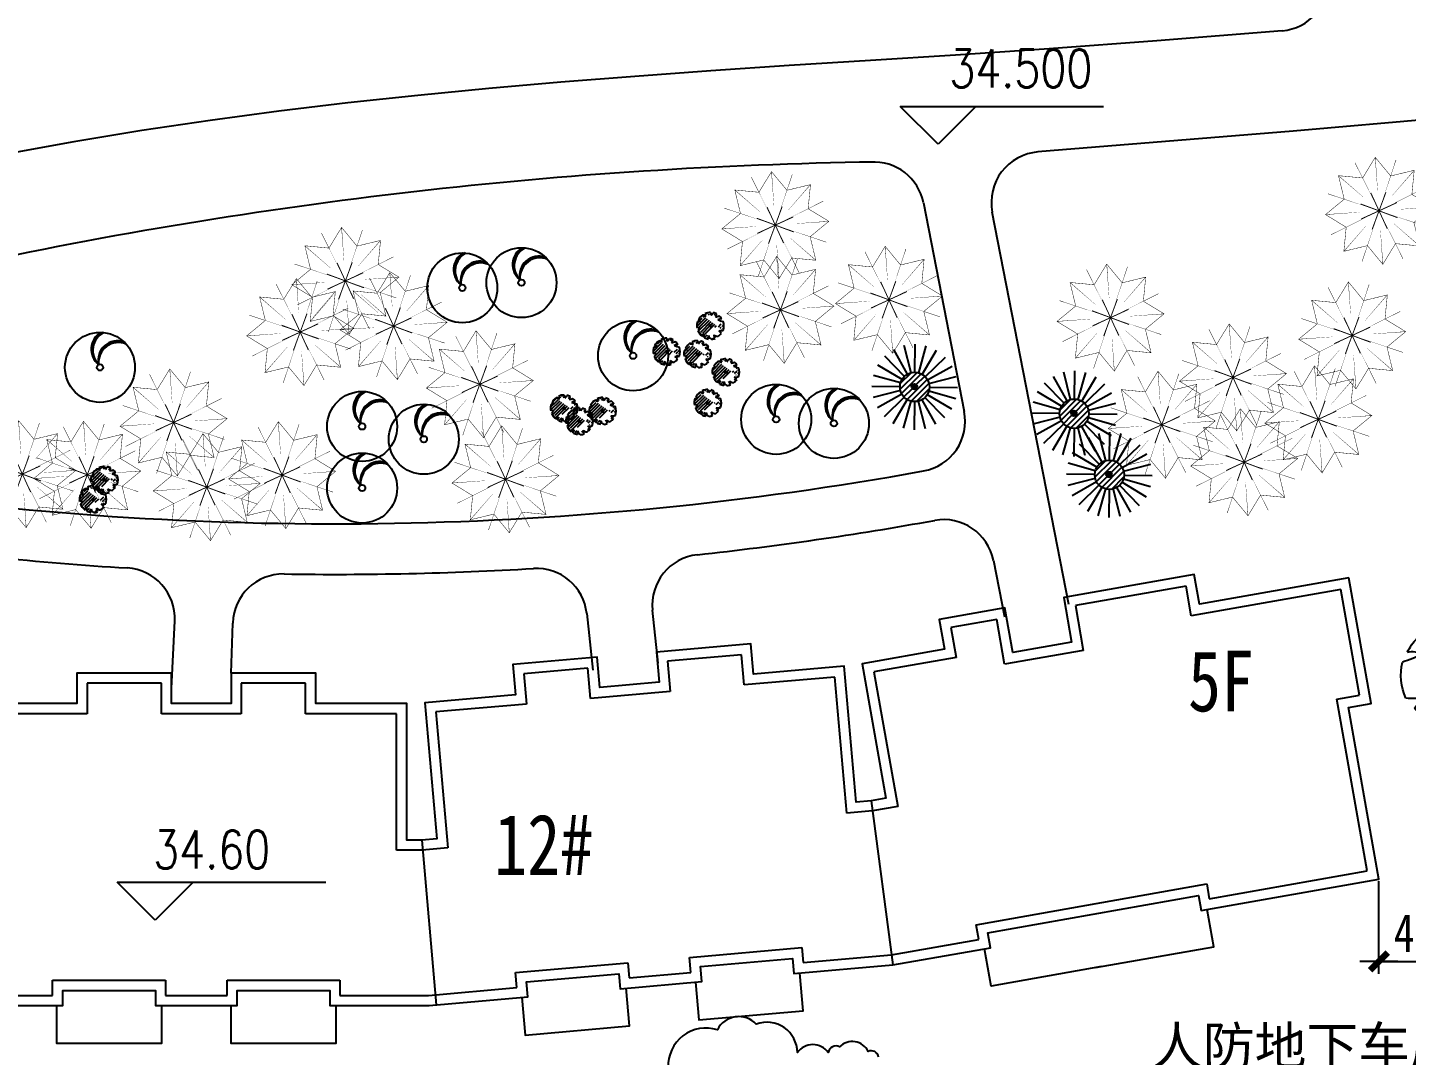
# Model space of a CAD drawing. Extents: x 116619 to 413619, y -387877 to -177877.
# Drawn here: x 178821 to 233339, y -301887 to -261234 of the extents above; entities that cross this region are included whole.
import ezdxf
from ezdxf.enums import TextEntityAlignment as Align

# ---------------------------------------------------------------- set-up
doc = ezdxf.new("R2010")
doc.units = 0
doc.header["$LTSCALE"] = 35
doc.header["$MEASUREMENT"] = 0
doc.layers.get('0').update_dxf_attribs({"linetype": 'CONTINUOUS'})
for name, color, linetype in [('BALCONY', 6, 'CONTINUOUS'), ('GUAN1', 22, 'CONTINUOUS'), ('LAYER1', 160, 'CONTINUOUS'), ('LAYER4', 41, 'CONTINUOUS'), ('LAYER5', 23, 'CONTINUOUS'), ('LH', 3, 'CONTINUOUS'), ('LVHUA', 94, 'CONTINUOUS'), ('PUB_DIM', 3, 'CONTINUOUS'), ('PUB_TEXT', 7, 'CONTINUOUS'), ('YJ1', 7, 'CONTINUOUS'), ('建筑标高', 2, 'CONTINUOUS'), ('新路', 21, 'CONTINUOUS'), ('树', 84, 'CONTINUOUS')]:
    doc.layers.add(name, color=color, linetype=linetype)
doc.styles.add('_ST64F', font='', dxfattribs={"width": 0.8})
doc.styles.add('DIM_FONT', font='SIMPLEX.shx', dxfattribs={"width": 0.8})
doc.styles.add('STYLE3', font='simhei.ttf')
doc.styles.get('_ST64F').set_extended_font_data('SimSun')

# ---------------------------------------------------------------- blocks, each defined once
blk = doc.blocks.new('U_B19BKZ')
at = {"layer": 'LAYER1', "color": 96}
for points, const_width in [([(-772.4446260187688, -890.3892816192529), (-721.4080333997263, -360.5802924441523), (-1175.801132078006, -83.39946577957016), (-765.0812823691122, 255.1437424701144), (-890.3892816195075, 772.4446260193217), (-360.580292444396, 721.4080334002647), (-83.39946577984665, 1175.801132078574), (255.1437424698815, 765.0812823696469), (772.4446260190598, 890.3892816200532), (721.4080334000028, 360.5802924449526), (1175.801132078297, 83.39946578039962), (765.0812823694105, -255.1437424693286), (890.3892816198058, -772.4446260185068), (360.5802924447053, -721.4080333994643), (83.39946578014496, -1175.801132077759), (-255.1437424695869, -765.0812823688757), (-772.4446260187688, -890.3892816192529)], 10), ([(-181.0865000437298, 394.6924250650336), (1.455191522836685e-10, 3.92901711165905e-10)], 20), ([(151.0421980839528, 407.1371824089292), (1.455191522836685e-10, 3.92901711165905e-10)], 20), ([(-407.1371824083908, 151.0421980841929), (1.455191522836685e-10, 3.92901711165905e-10)], 20), ([(-394.6924250644952, -181.086500043486), (1.455191522836685e-10, 3.92901711165905e-10)], 20), ([(-151.0421980836691, -407.137182408158), (1.455191522836685e-10, 3.92901711165905e-10)], 20), ([(394.6924250647862, 181.0865000442718), (1.455191522836685e-10, 3.92901711165905e-10)], 20), ([(407.1371824086818, -151.0421980834071), (1.455191522836685e-10, 3.92901711165905e-10)], 20), ([(181.0865000440208, -394.6924250642478), (1.455191522836685e-10, 3.92901711165905e-10)], 20)]:
    blk.add_lwpolyline(points, dxfattribs=dict(at, const_width=const_width))
for points in [[(1.527951098978519e-10, 4.220055416226387e-10, 0, 10, 0), (-527.0106724587968, 1054.383006408927, 10, 10, 0)], [(-30.72423353833801, 433.1633091287367, 3.683984453754672, 10, 0), (-83.39946577984665, 1175.801132078574, 10, 10, 0)], [(1.600710675120354e-10, 4.074536263942719e-10, 0, 10, 0), (372.9085535460763, 1118.214194053115, 10, 10, 0)], [(-328.0180271275312, 284.5673993644305, 3.683984453754849, 10, 0), (-890.3892816195075, 772.4446260193217, 10, 10, 0)], [(284.5673993641758, 328.0180271280842, 3.683984453754907, 10, 0), (772.4446260190598, 890.3892816200532, 10, 10, 0)], [(1.382431946694851e-10, 4.074536263942719e-10, 0, 10, 0), (-1118.214194052569, 372.9085535463091, 10, 10, 0)], [(1.600710675120354e-10, 4.074536263942719e-10, 0, 10, 0), (1054.383006408665, 527.0106724593497, 10, 10, 0)], [(1.309672370553017e-10, 4.074536263942719e-10, 0, 10, 0), (-1054.38300640836, -527.0106724585348, 10, 10, 0)], [(1.309672370553017e-10, 3.92901711165905e-10, 0, 9.999999999999998, 0), (-372.9085535457707, -1118.214194052314, 9.999999999999998, 9.999999999999998, 0)], [(1.527951098978519e-10, 3.92901711165905e-10, 0, 10, 0), (1118.21419405286, -372.9085535455233, 10, 10, 0)], [(1.527951098978519e-10, 3.92901711165905e-10, 0, 10, 0), (527.0106724590951, -1054.383006408098, 10, 10, 0)], [(433.1633091284966, 30.72423353888735, 3.683984453754978, 10, 0), (1175.801132078297, 83.39946578039962, 10, 10, 0)], [(-433.1633091282056, -30.72423353805789, 3.683984453754978, 10, 0), (-1175.801132078006, -83.39946577957016, 10, 10, 0)], [(328.0180271278441, -284.5673993636301, 3.683984453755023, 10, 0), (890.3892816198058, -772.4446260185068, 10, 10, 0)], [(-284.5673993638957, -328.0180271272984, 3.68398445375506, 10, 0), (-772.4446260187688, -890.3892816192529, 10, 10, 0)], [(30.72423353863633, -433.1633091279509, 3.683984453754921, 10, 0), (83.39946578014496, -1175.801132077759, 10, 10, 0)]]:
    blk.add_lwpolyline(points, format="xyseb", dxfattribs=at)
at = {"flags": 9}
for tag in ['YSIZE', 'XSIZE']:
    blk.add_attdef(tag, (0, 0), '', height=0.5, dxfattribs=at)
blk = doc.blocks.new('A$C225B288B')
at = {"layer": 'LAYER1', "xscale": 0.0018, "yscale": 0.0018, "zscale": 0.0018}
blk.add_blockref('U_B19BKZ', (2.13191879975966, 2.131932793479791), dxfattribs=at)
blk = doc.blocks.new('M_F13')
for p, q in [((-515.1862775585669, 179.497036884386), (-397.3273588397005, 192.8007087845654)), ((-484.1707726325494, 239.3635604351966), (-484.1707726325494, 239.3635604351966)), ((-397.3273588397005, 192.8007087845654), (-484.1707726325494, 239.3635604351966))]:
    blk.add_line(p, q)
blk.add_circle((-3.124356323995016, 3.122764844410995), 38.19129419894237)
for centre, radius, start, end in [((-8.366491272492567, 3.426213290907981), 526.717709094641, 126.0750832653475, 153.6245397522663), ((-355.5003343913286, 207.8080208276788), 224.403476599897, 48.5203254456983, 80.51513420599325), ((-8.366491272492567, 3.426213290907981), 532.1830287655648, 89.33214789761615, 114.3856376375889), ((-325.4140871285308, 399.2104523212729), 130.0053747879539, 343.6554930631364, 39.75999905221702), ((-174.7510699382728, 449.0992219469845), 193.0394698033984, 352.0774890396579, 26.61284375673618), ((-84.56230609322301, 589.4586796650692), 201.8433641199807, 304.1868289016925, 338.5411029521464), ((-8.366491272492567, 3.426213290907981), 530.635912621629, 62.87665481919286, 77.70213155929174), ((79.86628706235024, 476.3367862375235), 153.6894522377071, 315.8453936709736, 359.7650517005484), ((-244.3907489811299, 1929.23720569768), 1632.167053856146, 285.4397484795938, 290.7099380494143), ((411.9486994804647, 44.08673669176824), 233.5512010930507, 83.53226198880667, 121.6543979234022), ((-8.366491272492567, 3.426213290907981), 523.3081512775127, 31.40983736236552, 49.47524964655826), ((-8.366491272492567, 3.426213290907981), 536.5325998408181, 160.8426086360242, 187.2750049578882), ((958.8282334270953, 2090.854452699206), 1965.482605593802, 250.0864889084941, 256.3451059776773), ((-8.366491272492567, 3.426213290907981), 533.5852264281983, 340.3307323359838, 19.42996586111129), ((-610.1709703373417, -941.8811506774291), 880.120823157168, 77.37282204331454, 85.464893159638), ((-4.509560895889081, -499.5216754744943), 586.7160784787773, 134.7781732768324, 147.3314664882382), ((-8.366491272492567, 3.426213290907981), 524.2458075739542, 200.8102967799917, 231.4391627845076), ((357.6164668545061, 465.0542429203251), 655.5885988104213, 266.7454952844627, 282.0146256256703), ((-0.1343107446045906, -630.5382491610344), 545.230109940777, 39.65358745448385, 53.99299145650343), ((-250.9462972172714, -395.6289919717128), 87.2136964104515, 97.74104035208522, 188.8107453020594), ((-1350.450460115571, -519.14793294827), 1107.830682670651, 2.946463605808077, 10.92381386573493), ((124.9841737184488, -442.2467953651558), 220.2945284226358, 160.600850515773, 199.3991494842191), ((100.2743666530096, -356.5412966543881), 177.912621491226, 186.1911535261988, 248.4951689965226), ((295.5747862085336, -375.7284358642501), 163.4501424661077, 170.6313753688686, 220.6278158106918), ((325.3933213488563, -117.6562043841968), 300.1513038858919, 230.4582328344403, 263.1092801234542), ((-8.366491272492567, 3.426213290907981), 514.0723757636953, 305.3940385052633, 326.2463764496025), ((-8.366491272492567, 3.426213290907981), 521.8934893924253, 243.1498330697507, 261.8356210533511), ((-8.366491272492567, 3.426213290907981), 527.2859582375127, 274.7236248562025, 290.327701486811)]:
    blk.add_arc(centre, radius, start, end)
at = {"width": 0.8, "flags": 9}
for tag, p in [('XSIZE', (-62.48718857030872, 12.49105406600211)), ('YSIZE', (9.373079929115192, 6.245527033001053))]:
    blk.add_attdef(tag, p, '', height=0.2, dxfattribs=at)
blk = doc.blocks.new('U_B25CDF')
at = {"layer": 'LAYER1'}
blk.add_hatch(color=106, dxfattribs=at).paths.add_polyline_path([(-85.3373727623507, 85.33737276235479, 1), (85.3373727623507, 85.33737276235479, 1)])
at = {"layer": 'LAYER1', "color": 106}
for p, q in [((-436.2054784544416, 2.685284901192063), (82.65208786117364, 521.5428512168)), ((-427.2868535395355, 188.3806051127322), (-103.043232350381, 512.6242263018939)), ((-392.8519835574662, -130.737915498481), (216.0752882608322, 478.1893563198246)), ((-320.1061037395157, -234.7687309771572), (-60.34263496890344, 24.99473779345863)), ((-222.4375356232886, -313.8768581575714), (399.2142309199226, 307.7749083856324)), ((-97.3264636998465, -365.5424815307633), (450.8798542931145, 182.6638364622049)), ((60.34263496890344, 145.680007731251), (320.1061037395157, 405.4434765018668)), ((70.15900757136478, -374.833705556186), (460.1710783185445, 15.17836519099365))]:
    blk.add_line(p, q, dxfattribs=at)
for points in [[(-100.3765817808053, 513.3097728604189), (-314.1359893485169, 1355.399689527709)], [(17.0540560315676, 527.1947646960471), (28.52723177195367, 1395.916169010947)], [(134.077042220295, 510.2133513635345), (370.0009233023775, 1346.364315251951)], [(-304.9675869234998, 398.764540536984), (-911.1336225087252, 1021.156096857754)], [(-210.2121673132024, 469.5046151041606), (-634.6368078174091, 1227.576007922369)], [(242.7174536662496, 463.5227881183673), (687.0142174769317, 1210.121005196124)], [(335.5716258661305, 390.3049596858764), (957.9631821868497, 996.4709952710546)], [(-424.8759786011578, 197.2699568911776), (-1261.026942489651, 433.1938379732746)], [(-378.1854153559798, 305.9103683371068), (-1124.78363243381, 750.2071321478288)], [(406.3117004333435, 295.5495400755608), (1164.383093251483, 719.9741805797239)], [(-441.8573919336814, 80.24697070245747), (-1310.578796248632, 91.72014644285082)], [(450.1168581895763, 185.7139545431128), (1292.206774856808, 399.4733621108171)], [(464.0018500252081, 68.28331673075445), (1332.72325434005, 56.81014099037566)], [(-427.9724000980532, -37.18366710990085), (-1270.06231676539, -250.9430746776343)], [(-384.1672423418313, -147.0192526422907), (-1142.238635160062, -571.443893146512)], [(-313.4271677746729, -241.7746722526063), (-935.8187240954248, -847.9407078378135)], [(-220.5729955747956, -314.9925006850972), (-664.869759385514, -1061.590717762927)], [(-111.9325841288701, -361.6830639302934), (-347.8564652109744, -1197.834027818753)], [(5.090402059853659, -378.6644772628351), (-6.382773680521495, -1247.385881577735)], [(122.5210398722265, -364.7794854272215), (336.2804474399345, -1206.869402094497)], [(232.3566254046527, -320.9743276710069), (656.7812659088268, -1079.045720489157)], [(327.112045014961, -250.2342531038303), (933.2780806001429, -872.6258094245568)], [(400.3298734474774, -157.3800809039385), (1146.928090525242, -601.6768447146169)], [(447.020436692681, -48.7396694579802), (1283.171400581068, -284.6635505400627)]]:
    blk.add_lwpolyline(points, dxfattribs=at)
for centre, radius in [((11.07222904576338, 74.26514371660596), 452.9691201557486), ((0, 85.33737276235479), 85.3373727623507)]:
    blk.add_circle(centre, radius, dxfattribs=at)
at = {"flags": 9}
for tag in ['YSIZE', 'XSIZE']:
    blk.add_attdef(tag, (0, 0), '', height=0.5, dxfattribs=at)
blk = doc.blocks.new('ZIWEI')
h = blk.add_hatch()
h.set_pattern_fill('ANSI31', color=256, scale=700, style=0)
h.set_pattern_definition([(45, (-14305.15479666414, -15521.72558498852), (-61.8718433538229, 61.87184335382291), [])])
edge = h.paths.add_edge_path(flags=16)
edge.add_arc((-3.124356323995016, 3.122764844410995), 38.19129419894237, 0, 360)
edge = h.paths.add_edge_path()
edge.add_line((-515.1862775585669, 179.497036884386), (-397.3273588397005, 192.8007087845654))
edge.add_line((-397.3273588397005, 192.8007087845654), (-484.1707726325494, 239.3635604351966))
edge.add_arc((-355.5003343913286, 207.8080208276788), 224.403476599897, 48.5203254456983, 80.51513420599325)
edge.add_arc((-325.4140871285308, 399.2104523212729), 130.0053747879539, 343.6554930631364, 399.759999052217)
edge.add_arc((-174.7510699382728, 449.0992219469845), 193.0394698033984, 352.0774890396579, 386.6128437567361)
edge.add_arc((-84.56230609322301, 589.4586796650692), 201.8433641199807, 304.1868289016925, 338.5411029521464)
edge.add_arc((79.86628706235024, 476.3367862375235), 153.6894522377071, 315.8453936709736, 359.7650517005484)
edge.add_arc((-244.3907489811299, 1929.23720569768), 1632.167053856146, 285.4397484795938, 290.7099380494143)
edge.add_arc((411.9486994804647, 44.08673669176824), 233.5512010930507, 83.53226198880667, 121.6543979234022)
edge.add_arc((-4.509560895889081, -499.5216754744943), 586.7160784787773, 134.7781732768324, 147.3314664882382)
edge.add_arc((-250.9462972172714, -395.6289919717128), 87.2136964104515, 97.74104035208522, 188.8107453020594)
edge.add_arc((-1350.450460115571, -519.14793294827), 1107.830682670651, 2.946463605808077, 10.92381386573493)
edge.add_arc((124.9841737184488, -442.2467953651558), 220.2945284226358, 160.600850515773, 199.3991494842191)
edge.add_arc((100.2743666530096, -356.5412966543881), 177.912621491226, 186.1911535261988, 248.4951689965226)
edge.add_arc((295.5747862085336, -375.7284358642501), 163.4501424661077, 170.6313753688686, 220.6278158106918)
edge.add_arc((325.3933213488563, -117.6562043841968), 300.1513038858919, 230.4582328344403, 263.1092801234542)
edge.add_arc((-0.1343107446045906, -630.5382491610344), 545.230109940777, 39.65358745448385, 53.99299145650343)
edge.add_arc((357.6164668545061, 465.0542429203251), 655.5885988104213, 266.7454952844627, 282.0146256256703)
edge.add_arc((-8.366491272492567, 3.426213290907981), 526.717709094641, 126.0750832653475, 153.6245397522663)
edge.add_arc((-8.366491272492567, 3.426213290907981), 532.1830287655648, 89.33214789761615, 114.3856376375889)
edge.add_arc((-8.366491272492567, 3.426213290907981), 530.635912621629, 62.87665481919286, 77.70213155929174)
edge.add_arc((-8.366491272492567, 3.426213290907981), 523.3081512775127, 31.40983736236552, 49.47524964655826)
edge.add_arc((-8.366491272492567, 3.426213290907981), 533.5852264281983, 340.3307323359838, 379.4299658611113)
edge.add_arc((-8.366491272492567, 3.426213290907981), 514.0723757636953, 305.3940385052633, 326.2463764496025)
edge.add_arc((-8.366491272492567, 3.426213290907981), 527.2859582375127, 274.7236248562025, 290.327701486811)
edge.add_arc((-8.366491272492567, 3.426213290907981), 521.8934893924253, 243.1498330697507, 261.8356210533511)
edge.add_arc((-8.366491272492567, 3.426213290907981), 524.2458075739542, 200.8102967799917, 231.4391627845076)
edge.add_arc((-8.366491272492567, 3.426213290907981), 536.5325998408181, 160.8426086360242, 187.2750049578882)
edge.add_arc((-610.1709703373417, -941.8811506774291), 880.120823157168, 77.37282204331454, 85.464893159638)
edge.add_arc((958.8282334270953, 2090.854452699206), 1965.482605593802, 250.0864889084941, 256.3451059776773)
for p, q in [((-515.1862775585669, 179.497036884386), (-397.3273588397005, 192.8007087845654)), ((-484.1707726325494, 239.3635604351966), (-484.1707726325494, 239.3635604351966)), ((-397.3273588397005, 192.8007087845654), (-484.1707726325494, 239.3635604351966))]:
    blk.add_line(p, q)
blk.add_circle((-3.124356323995016, 3.122764844410995), 38.19129419894237)
for centre, radius, start, end in [((-8.366491272492567, 3.426213290907981), 536.5325998408181, 160.8426086360242, 187.2750049578882), ((-8.366491272492567, 3.426213290907981), 526.717709094641, 126.0750832653475, 153.6245397522663), ((-355.5003343913286, 207.8080208276788), 224.403476599897, 48.5203254456983, 80.51513420599325), ((-8.366491272492567, 3.426213290907981), 532.1830287655648, 89.33214789761615, 114.3856376375889), ((-325.4140871285308, 399.2104523212729), 130.0053747879539, 343.6554930631364, 39.75999905221702), ((-174.7510699382728, 449.0992219469845), 193.0394698033984, 352.0774890396579, 26.61284375673618), ((-84.56230609322301, 589.4586796650692), 201.8433641199807, 304.1868289016925, 338.5411029521464), ((-8.366491272492567, 3.426213290907981), 530.635912621629, 62.87665481919286, 77.70213155929174), ((79.86628706235024, 476.3367862375235), 153.6894522377071, 315.8453936709736, 359.7650517005484), ((-244.3907489811299, 1929.23720569768), 1632.167053856146, 285.4397484795938, 290.7099380494143), ((411.9486994804647, 44.08673669176824), 233.5512010930507, 83.53226198880667, 121.6543979234022), ((958.8282334270953, 2090.854452699206), 1965.482605593802, 250.0864889084941, 256.3451059776773), ((-8.366491272492567, 3.426213290907981), 523.3081512775127, 31.40983736236552, 49.47524964655826), ((-8.366491272492567, 3.426213290907981), 533.5852264281983, 340.3307323359838, 19.42996586111129), ((-610.1709703373417, -941.8811506774291), 880.120823157168, 77.37282204331454, 85.464893159638), ((-4.509560895889081, -499.5216754744943), 586.7160784787773, 134.7781732768324, 147.3314664882382), ((-8.366491272492567, 3.426213290907981), 524.2458075739542, 200.8102967799917, 231.4391627845076), ((-250.9462972172714, -395.6289919717128), 87.2136964104515, 97.74104035208522, 188.8107453020594), ((-1350.450460115571, -519.14793294827), 1107.830682670651, 2.946463605808077, 10.92381386573493), ((-8.366491272492567, 3.426213290907981), 521.8934893924253, 243.1498330697507, 261.8356210533511), ((124.9841737184488, -442.2467953651558), 220.2945284226358, 160.600850515773, 199.3991494842191), ((100.2743666530096, -356.5412966543881), 177.912621491226, 186.1911535261988, 248.4951689965226), ((-8.366491272492567, 3.426213290907981), 527.2859582375127, 274.7236248562025, 290.327701486811), ((295.5747862085336, -375.7284358642501), 163.4501424661077, 170.6313753688686, 220.6278158106918), ((325.3933213488563, -117.6562043841968), 300.1513038858919, 230.4582328344403, 263.1092801234542), ((-8.366491272492567, 3.426213290907981), 514.0723757636953, 305.3940385052633, 326.2463764496025), ((357.6164668545061, 465.0542429203251), 655.5885988104213, 266.7454952844627, 282.0146256256703), ((-0.1343107446045906, -630.5382491610344), 545.230109940777, 39.65358745448385, 53.99299145650343)]:
    blk.add_arc(centre, radius, start, end)
blk = doc.blocks.new('A$C279C5B78')
at = {"layer": 'LVHUA', "xscale": 0.002507716049382716, "yscale": 0.002507716049382716, "zscale": 0.002507716049382716, "rotation": 0.08819500577114782}
blk.add_blockref('ZIWEI', (1.364007605556253, 1.309058238708531), dxfattribs=at)
blk = doc.blocks.new('U_B7ENH')
for radius in [1500, 137.499627233306]:
    blk.add_circle((0, 0), radius)
for centre, radius, start, end in [((447.2719736177314, 779.4948573568763), 826.1195642789266, 119.373353582441, 232.2456101213852), ((487.7636441149516, 757.096651881544), 834.4566440402853, 117.6013562728068, 229.1042179160959), ((544.6233809912264, 728.9224824745215), 852.6005496197787, 116.618063149671, 224.9727659142338), ((746.2906156206955, 312.6539231977549), 826.1195642789266, 70.15153792255175, 193.0347361383394), ((763.5049388050429, 269.7013672147223), 834.4566440402853, 67.81089831763747, 189.8933439330501), ((789.7502133433991, 211.9259480139845), 852.6005496197787, 67.22839121263785, 185.761891931188)]:
    blk.add_arc(centre, radius, start, end)
at = {"style": 'DIM_FONT', "width": 0.8, "flags": 9}
for tag in ['YSIZE', 'XSIZE']:
    blk.add_attdef(tag, (0, 0), '', height=0.5, dxfattribs=at)
blk = doc.blocks.new('U_B7RQU')
blk.add_blockref('U_B7ENH', (0, 0))
at = {"width": 0.8, "flags": 9}
for tag in ['YSIZE', 'XSIZE']:
    blk.add_attdef(tag, (0, 0), '', height=0.5, dxfattribs=at)
blk = doc.blocks.new('U_B7ZVJ')
blk.add_blockref('U_B7RQU', (0, 0))
at = {"flags": 9}
for tag in ['YSIZE', 'XSIZE']:
    blk.add_attdef(tag, (0, 0), '', height=0.5, dxfattribs=at)
blk = doc.blocks.new('A$C141A55DA')
at = {"layer": 'GUAN1', "xscale": 0.0009225216, "yscale": 0.0009225216, "zscale": 0.0009225216}
blk.add_blockref('U_B7ZVJ', (1.383772276687523, 1.383787750302872), dxfattribs=at)
blk = doc.blocks.new('_DIMX')
blk.add_line((-150, 0), (150, 0))
at = {"const_width": 50}
blk.add_lwpolyline([(-70, -70), (70, 70)], dxfattribs=at)

msp = doc.modelspace()

# ---------------------------------------------------------------- linework, layer by layer
for p, q in [((224623.8828731552, -283324.9043061938), (220251.3364497796, -284095.9022150394)), ((224832.2606863454, -284506.6736098137), (224623.8828731552, -283324.9043061938)), ((230741.1072044149, -283464.784543803), (224832.2606863454, -284506.6736098137)), ((231477.3754777387, -287640.3694165852), (230741.1072044149, -283464.784543803)), ((220251.3364497796, -284095.9022150394), (220563.9031695798, -285868.5561704542)), ((217139.3439502493, -284644.6304564681), (215327.2976847067, -284964.1431033667)), ((215327.2976847067, -284964.1431033667), (215535.6754979268, -286145.9124069866)), ((217451.9106700495, -286417.284411883), (217139.3439502493, -284644.6304564681)), ((207053.9671109989, -286040.1490035709), (204125.1546986178, -286296.386887243)), ((207158.5540022925, -287235.5826412793), (207053.9671109989, -286040.1490035709)), ((215535.6754979268, -286145.9124069866), (212285.8099129871, -286718.951393282)), ((220563.9031695798, -285868.5561704542), (217451.9106700495, -286417.284411883)), ((200977.1794526353, -286571.7990343329), (198446.8449194804, -286793.1746209022)), ((201081.7663439289, -287767.2326720413), (200977.1794526353, -286571.7990343329)), ((204125.1546986178, -286296.386887243), (204229.7415899113, -287491.8205249514)), ((212285.8099129871, -286718.951393282), (213223.5100723878, -292036.9132595565)), ((184112.3583635166, -287170.1644454654), (181172.3583635166, -287170.1644454654)), ((181172.3583635166, -287170.1644454654), (181172.3583635166, -288370.1644454654)), ((184112.3583635166, -288370.1644454654), (184112.3583635166, -287170.1644454654)), ((189812.3583635166, -287170.1644454654), (187272.3583635166, -287170.1644454654)), ((187272.3583635166, -287170.1644454654), (187272.3583635166, -288370.1644454654)), ((189812.3583635166, -288370.1644454654), (189812.3583635166, -287170.1644454654)), ((198446.8449194804, -286793.1746209022), (198551.4318107739, -287988.6082586106)), ((210744.8549154177, -286921.8219673838), (207158.5540022925, -287235.5826412793)), ((211215.4959262684, -292301.2733370867), (210744.8549154177, -286921.8219673838)), ((204229.7415899113, -287491.8205249514), (201081.7663439289, -287767.2326720413)), ((230591.0485000089, -287796.6527764853), (231477.3754777387, -287640.3694165852)), ((231789.2209259346, -294591.8262722697), (230591.0485000089, -287796.6527764853)), ((181172.3583635166, -288370.1644454654), (177572.3583635166, -288370.1644454654)), ((187272.3583635166, -288370.1644454654), (184112.3583635166, -288370.1644454654)), ((193412.3583635166, -288370.1644454654), (189812.3583635166, -288370.1644454654)), ((193412.3583635166, -293770.1644454654), (193412.3583635166, -288370.1644454654)), ((198551.4318107739, -287988.6082586106), (194965.1308976486, -288302.3689325061)), ((194965.1308976486, -288302.3689325061), (195435.7719084993, -293681.8203022089)), ((212225.2741044536, -292212.9291938152), (211215.4959262684, -292301.2733370867)), ((213223.5100723878, -292036.9132595565), (212225.2741044536, -292212.9291938152)), ((194425.9937303141, -293770.1644454654), (193412.3583635166, -293770.1644454654)), ((195435.7719084993, -293681.8203022089), (194425.9937303141, -293770.1644454654)), ((225545.5397718325, -295692.7557186689), (231789.2209259346, -294591.8262722697)), ((216322.9757208899, -296715.2105603274), (225441.3082037643, -295101.6291216221)), ((225441.3082037643, -295101.6291216221), (225545.5397718325, -295692.7557186689)), ((232252.6032981947, -298658.7654708659), (232252.6032981947, -294988.5814425772)), ((216426.219978936, -297300.7378438767), (216322.9757208899, -296715.2105603274)), ((204989.4246961847, -298010.8322825488), (209432.4530496672, -297622.1176699009)), ((209432.4530496672, -297622.1176699009), (209484.29376591, -298214.6597678866)), ((212975.2082189098, -297909.2443279084), (216426.219978936, -297300.7378438767)), ((205041.2654124275, -298603.3743805345), (204989.4246961847, -298010.8322825488)), ((209484.29376591, -298214.6597678866), (212975.2082189098, -297909.2443279084)), ((198115.6812793389, -298612.2069075163), (202558.7096328512, -298223.4922948536)), ((198167.5219955817, -299204.7490054872), (198115.6812793389, -298612.2069075163)), ((202558.7096328512, -298223.4922948536), (202610.5503490642, -298816.0343928393)), ((202610.5503490642, -298816.0343928393), (205041.2654124275, -298603.3743805345)), ((179812.3583635166, -299510.1644454654), (179812.3583635166, -298915.3589329328)), ((179812.3583635166, -298915.3589329328), (184272.3583635166, -298915.3589329328)), ((184272.3583635166, -298915.3589329328), (184272.3583635166, -299510.1644454654)), ((186712.3583635166, -299510.1644454654), (186712.3583635166, -298915.3589329328)), ((186712.3583635166, -298915.3589329328), (191172.3583635166, -298915.3589329328)), ((191172.3583635166, -298915.3589329328), (191172.3583635166, -299510.1644454654)), ((194676.6075426117, -299510.1644454654), (198167.5219955817, -299204.7490054872)), ((176308.1091844514, -299510.1644454654), (179812.3583635166, -299510.1644454654)), ((184272.3583635166, -299510.1644454654), (186712.3583635166, -299510.1644454654)), ((191172.3583635166, -299510.1644454654), (194676.6075426117, -299510.1644454654))]:
    msp.add_line(p, q)
at = {"color": 0, "linetype": 'ByBlock'}
msp.add_line((232257.6032981947, -298170.8312298296), (236940.5499667004, -298170.8312298296), dxfattribs=at)
for points in [[(231065.5710345581, -283001.4021715429), (225156.7245164886, -284043.2912375387), (224948.3467032984, -282861.5219339188), (219787.9540775195, -283771.4383848961), (220100.5207972899, -285544.0923403259), (217776.3745001927, -285953.902039608), (217463.8077803925, -284181.2480841931), (214863.9153124467, -284639.6792732384), (215072.2931256369, -285821.4485768434), (211822.4275406972, -286394.4875631537), (212760.1277000979, -291712.4494294133), (212173.0138874128, -291815.973435333), (211579.1115084067, -291867.9331607427), (211108.470497556, -286488.4817910548), (207522.1695844308, -286802.2424649354), (207417.5826931372, -285606.808827227), (203691.8145222738, -285932.7713051047), (203796.4014135674, -287128.2049428131), (201445.3819260672, -287333.8924956974), (201340.7950347736, -286138.4588579889), (198013.5047431365, -286429.5590387639), (198118.09163443, -287624.9926764723), (194531.7907213047, -287938.7533503678), (195002.4317321554, -293318.2047200706), (194408.5293531492, -293370.1644454654), (193812.3583635166, -293370.1644454654), (193812.3583635166, -287970.1644454654), (190212.3583635166, -287970.1644454654), (190212.3583635166, -286770.1644454654), (186872.3583635166, -286770.1644454654), (186872.3583635166, -287970.1644454654), (184512.3583635166, -287970.1644454654), (184512.3583635166, -286770.1644454654), (180772.3583635166, -286770.1644454654), (180772.3583635166, -287970.1644454654), (177172.3583635166, -287970.1644454654)], [(176290.6448072866, -299910.1644454654), (180212.3583635166, -299910.1644454654), (180212.3583635166, -299315.3589329328), (183872.3583635166, -299315.3589329328), (183872.3583635166, -299910.1644454654), (187112.3583635166, -299910.1644454654), (187112.3583635166, -299315.3589329328), (190772.3583635166, -299315.3589329328), (190772.3583635166, -299910.1644454654), (194694.0719197765, -299910.1644454654), (198600.8621719256, -299568.3645876404), (198549.0214556828, -298975.8224896546), (202195.0940507129, -298656.8324711975), (202246.9347669259, -299249.3745691832), (205474.6055887416, -298966.9899626728), (205422.7648725286, -298374.4478646871), (209068.8374675289, -298055.4578462299), (209120.6781837717, -298647.9999442156), (213027.4684359506, -298306.2000863757), (216889.6023511961, -297625.201674005), (216786.3154578879, -297039.4325937238), (225116.8870350793, -295565.253439134), (225221.0759416893, -296156.1380909439), (232252.6032981947, -294916.290102398), (231054.4308722988, -288121.1166066136), (231940.7578499988, -287964.8332467135), (231065.5710345581, -283001.4021715429)]]:
    msp.add_lwpolyline(points)
at = {"layer": 'BALCONY'}
for points in [[(221049.913319625, -298414.7665199693), (221049.913319625, -298414.7665199693), (225717.9020689204, -297591.6741578188), (225457.4298023954, -296114.4625283089)], [(221286.2671803609, -298373.0909573194), (221286.2671803609, -298373.0909573194), (216913.7207569852, -299144.0888661649), (216653.24849049, -297666.8772366401)], [(205235.5188612118, -298987.9073409345), (205366.2524753287, -300482.1993880626), (205366.2524753287, -300482.1993880626), (209490.4985254183, -300121.3746130969), (209359.7649113014, -298627.082565954)], [(198361.775444366, -299589.2819658872), (198492.5090585127, -301083.5740130302), (198492.5090585127, -301083.5740130302), (202616.7551086023, -300722.7492380496), (202486.0214944854, -299228.4571909215)], [(184112.3583635166, -299910.1644454654), (184112.3583635166, -301410.1644454654), (184112.3583635166, -301410.1644454654), (179972.3583635166, -301410.1644454654), (179972.3583635166, -299910.1644454654)], [(191012.3583635166, -299910.1644454654), (191012.3583635166, -301410.1644454654), (191012.3583635166, -301410.1644454654), (186872.3583635166, -301410.1644454654), (186872.3583635166, -299910.1644454654)]]:
    msp.add_lwpolyline(points, dxfattribs=at)
at = {"layer": 'LAYER4'}
for p, q in [((212173.0138874128, -291815.973435333), (213027.4684359506, -298306.2000863757)), ((194408.5293531492, -293370.1644454654), (194978.5279107168, -299885.2777709868))]:
    msp.add_line(p, q, dxfattribs=at)
at = {"layer": 'LH'}
msp.add_lwpolyline([(212465.0631016847, -301956.5228326712, 0.5205670505517462), (212058.3603002448, -301730.7360473592, 0.5205670505517462), (210928.6386099402, -301550.1327367257, 0.5205670505517462), (210476.7798631936, -301775.897757357, 0.5205670505517462), (209256.7088705767, -301775.897757357, 0.5205670505517462), (207629.9350765105, -300647.0508895237, 0.5205670505517462), (206093.5105847605, -300872.815910155, 0.5205670505517462), (204150.4581150077, -302362.912928611, 0.5205670505517462)], format="xyb", dxfattribs=at)
at = {"layer": 'PUB_DIM'}
for p, q in [((214820.1674580812, -265851.919000561), (213320.1674580812, -264351.919000561)), ((213320.1674580812, -264351.919000561), (216320.1674580812, -264351.919000561)), ((216320.1674580812, -264351.919000561), (214820.1674580812, -265851.919000561)), ((214820.1674580812, -264351.919000561), (221363.0246009383, -264351.919000561))]:
    msp.add_line(p, q, dxfattribs=at)
at = {"layer": '建筑标高'}
for p, q in [((183869.1610297933, -296532.2188168522), (182369.1610297933, -295032.2188168522)), ((182369.1610297933, -295032.2188168522), (185369.1610297933, -295032.2188168522)), ((185369.1610297933, -295032.2188168522), (183869.1610297933, -296532.2188168522)), ((183869.1610297933, -295032.2188168522), (190613.5157138482, -295032.2188168522))]:
    msp.add_line(p, q, dxfattribs=at)
at = {"layer": '新路'}
for p, q in [((228420.7882566497, -261360.3083031359), (223474.0006420801, -261760.3078129812)), ((219207.4106811135, -262072.2241499955), (215505.1944198597, -262319.0637561732)), ((223474.0006420801, -261760.3078129812), (219207.4106811135, -262072.2241499955)), ((208939.3975824495, -262739.5200294276), (205840.4365356769, -262949.5496903232)), ((212145.0094940627, -262532.4462009067), (208939.3975824495, -262739.5200294276)), ((215505.1944198597, -262319.0637561732), (212145.0094940627, -262532.4462009067)), ((202835.0882473846, -263167.3286080199), (199910.3146112123, -263397.6502069441)), ((205840.4365356769, -262949.5496903232), (202835.0882473846, -263167.3286080199)), ((197053.0775207996, -263645.3079115223), (194250.3388697863, -263915.0951461808)), ((199910.3146112123, -263397.6502069441), (197053.0775207996, -263645.3079115223)), ((191489.0605518118, -264211.805335346), (188756.204460516, -264540.2319034443)), ((194250.3388697863, -263915.0951461808), (191489.0605518118, -264211.805335346)), ((239745.1277114087, -264373.8184914737), (228864.9507376337, -265337.4486430591)), ((186040.4731911636, -264904.8394860655), (183337.5321455208, -265308.7775634528)), ((188756.204460516, -264540.2319034443), (186040.4731911636, -264904.8394860655)), ((183337.5321455208, -265308.7775634528), (180644.787426979, -265754.8668270127)), ((228864.9507376337, -265337.4486430591), (218767.2580079434, -266153.9526972351)), ((180644.787426979, -265754.8668270127), (177959.6451389296, -266245.9279681519)), ((214246.1109499979, -268170.5770924721), (215856.8448739306, -276420.3530712317)), ((219995.1187490167, -284047.5612242227), (216965.517319837, -268530.7010372658)), ((217006.7171158342, -282309.7108720147), (217443.3026208351, -284545.792547775)), ((200930.3909645842, -284413.1382060427), (201167.139586849, -286647.7258306807)), ((203752.6690053147, -286373.7958577442), (203531.1213513679, -284282.684868145)), ((184512.3583635182, -287370.1644454636), (184637.4014566094, -284698.307092804)), ((186872.358363517, -286770.1644454633), (186931.4191522407, -284786.1249215872))]:
    msp.add_line(p, q, dxfattribs=at)
for centre, radius, start, end in [((228259.5934620993, -259366.8148272976), 2000, 274.6229049655382, 2.61065755696705), ((215062.1533546499, -450765.5689269308), 184232.6973034336, 90.86428601032041, 102.208093124394), ((212283.1754673423, -268553.8319566703), 2000, 11.04777452856731, 93.91891937989413), ((218928.4528024938, -268147.4461730734), 2000, 94.62290496553774, 191.0477745283998), ((213893.909391275, -276803.6079354298), 2000, 280.2457378854534, 11.04777452856642), ((190947.9815009533, -149857.0353823811), 131003.6739388236, 261.8348692681129, 280.2457378854531), ((190947.9815009533, -149857.0353823811), 133003.6739388236, 276.1964562542199, 280.2813851638732), ((215043.7816331786, -282692.9657362128), 2000, 11.04777452856822, 100.2813851638753), ((190947.9815009533, -149857.0353823811), 133003.6739388236, 261.9097998938282, 266.4716746878736), ((205519.9901342372, -284071.9695043769), 2000, 96.19645625422, 186.0477745283534), ((182639.5881112007, -284604.8093018833), 2000, 357.3205090018134, 86.47167468787455), ((188930.5336098984, -284845.6344601812), 2000, 89.14375995281353, 178.2949256388753), ((190947.9815009533, -149857.0353823811), 133003.6739388236, 269.1437599528144, 273.3944570636886), ((198941.5221817155, -284623.8535698162), 2000, 6.047774528511261, 93.39445706368953)]:
    msp.add_arc(centre, radius, start, end, dxfattribs=at)

# ---------------------------------------------------------------- block references
at = {"color": 0, "linetype": 'ByBlock', "xscale": 5, "yscale": 5, "zscale": 5, "rotation": 180}
msp.add_blockref('_DIMX', (232252.6032981947, -298170.8312298296), dxfattribs=at)
at = {"layer": 'LAYER1', "xscale": 1.28, "yscale": 1.28, "zscale": 1.28}
for p in [(213882.4550731752, -275544.0434436185), (220191.5413198404, -276600.370141073), (221582.1045587323, -279018.4907275788)]:
    msp.add_blockref('U_B25CDF', p, dxfattribs=at)
at = {"layer": 'LAYER5', "extrusion": (0, 0, -1), "xscale": 4, "yscale": 4, "zscale": -4, "rotation": 354.786686086626}
msp.add_blockref('M_F13', (-235222.3123731864, -286875.9840786958), dxfattribs=at)
at = {"layer": 'YJ1'}
for name, p, xscale, yscale, zscale in [('A$C225B288B', (230124.4687290714, -270613.3309904159), 1000, 1000, 1000), ('A$C225B288B', (206253.786059836, -271179.3891036371), 1000, 1000, 1000), ('A$C225B288B', (189254.6479137488, -273386.6740648915), 1000, 1000, 1000), ('A$C225B288B', (206456.9952138765, -274529.8168083099), 1000, 1000, 1000), ('A$C225B288B', (210746.610498069, -274133.577350117), 1000, 1000, 1000), ('A$C225B288B', (191161.3724078121, -275172.8816945978), 1000, 1000, 1000), ('A$C225B288B', (219508.0219543972, -274838.0892002188), 1000, 1000, 1000), ('A$C225B288B', (187467.0960799255, -275411.0435424234), 1000, 1000, 1000), ('A$C225B288B', (229061.6246964479, -275542.7075533989), 1000, 1000, 1000), ('A$C279C5B78', (205282.1980955407, -273560.9151298982), 400, 400, 400), ('A$C225B288B', (224348.0992442648, -277201.90475906), 1000, 1000, 1000), ('A$C225B288B', (194569.2576674382, -277474.1338577499), 1000, 1000, 1000), ('A$C279C5B78', (203551.6484082266, -274578.1209308339), 400, 400, 400), ('A$C279C5B78', (204773.2107960085, -274679.8412066769), 400, 400, 400), ('A$C225B288B', (182461.9490417311, -278983.4588018361), 1000, 1000, 1000), ('A$C279C5B78', (205892.9818362515, -275391.8861800854), 400, 400, 400), ('A$C225B288B', (227722.5538030718, -278861.101964721), 1000, 1000, 1000), ('A$C225B288B', (221532.6029354719, -279075.1610314912), 1000, 1000, 1000), ('A$C279C5B78', (199494.1886793044, -276827.4713525694), 400, 400, 400), ('A$C279C5B78', (205180.4016543622, -276612.5325327053), 400, 400, 400), ('A$C279C5B78', (200104.9724200169, -277336.0757742936), 400, 400, 400), ('A$C279C5B78', (201021.1454842614, -276929.1916284125), 400, 400, 400), ('A$C225B288B', (224791.4362196375, -280557.7204041028), 1000, 1000, 1000), ('A$C225B288B', (176483.6388876979, -281027.6204418), 1000, 1000, 1000), ('A$C225B288B', (179049.901119475, -281052.9080055777), 1000, 1000, 1000), ('A$C225B288B', (186752.0743946516, -281067.3677031599), 1000, 1000, 1000), ('A$C225B288B', (183772.8197520389, -281543.6900145923), 1000, 1000, 1000), ('A$C225B288B', (195585.3034376409, -281230.6769533363), 1000, 1000, 1000), ('A$C279C5B78', (181324.2767935593, -279650.4721336307), 400, 400, 400), ('A$C279C5B78', (180869.215902612, -280420.3853402261), 400, 400, 400)]:
    msp.add_blockref(name, p, dxfattribs=dict(at, xscale=xscale, yscale=yscale, zscale=zscale))
at = {"layer": '树', "xscale": 1000, "yscale": 1000, "zscale": 1000}
for p in [(194626.7553683578, -272910.5901409991), (196963.6586047618, -272707.5336294628), (201377.4088879045, -275598.9367321196), (180300.5079734318, -276057.9613341356), (190664.1748295028, -278393.1112168061), (207036.421842589, -278114.0560397845), (209319.1761298208, -278271.3706126827), (193102.6846779904, -278900.7501278075), (190664.1748295028, -280829.786987405)]:
    msp.add_blockref('A$C141A55DA', p, dxfattribs=at)

# ---------------------------------------------------------------- texts
at = {"style": 'STYLE3'}
msp.add_text('人防地下车库', height=1500, rotation=0.01577279797723662, dxfattribs=at).set_placement((223246.5894985719, -302257.9883202004))
at = {"color": 7, "linetype": 'ByBlock', "insert": (234470.6010329762, -297053.0449428906), "char_height": 1500, "attachment_point": 5, "style": 'DIM_FONT'}
msp.add_mtext('\\f宋体|b0|i0|c134|p54;4688', dxfattribs=at)
at = {"layer": 'PUB_DIM', "style": 'DIM_FONT', "width": 0.8}
msp.add_text('34.500', height=1500, dxfattribs=at).set_placement((218091.5960295097, -262851.919000561), align=Align.MIDDLE)
at = {"layer": 'PUB_TEXT', "style": '_ST64F', "width": 0.8}
for s, p in [('5F', (224704.0946436897, -288277.6222692635)), ('12#', (197270.9292010441, -294745.1854916122))]:
    msp.add_text(s, height=2400, dxfattribs=at).set_placement(p)
at = {"layer": '建筑标高', "style": 'DIM_FONT', "width": 0.8}
msp.add_text('34.60', height=1500, dxfattribs=at).set_placement((183786.3471515253, -294496.780641919))

doc.saveas('drawing.dxf')
